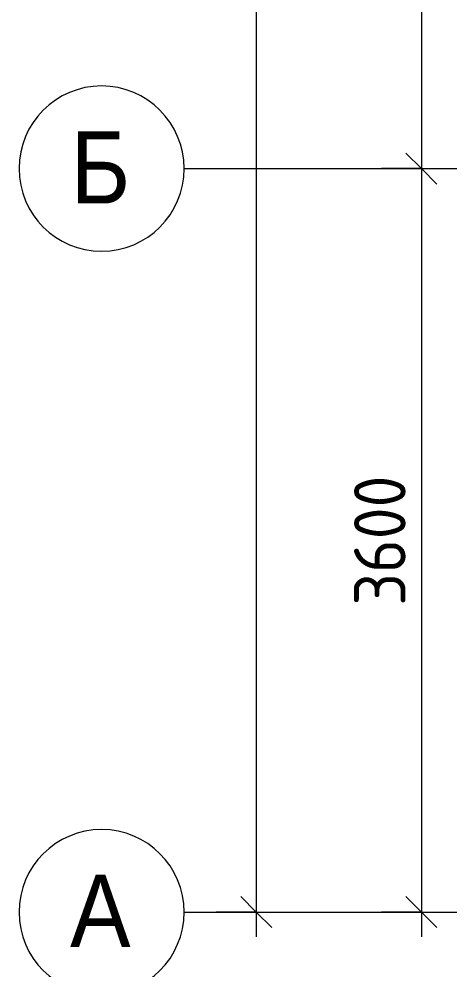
# Model space of a CAD drawing. Header units: millimetres. Extents: x 35881 to 234190, y -8553 to 29063.
# Drawn here: x 35881 to 37969, y -280 to 4324 of the extents above; entities that cross this region are included whole.
import ezdxf

# ---------------------------------------------------------------- set-up
doc = ezdxf.new("R2010")
doc.units = ezdxf.units.MM
for name, color, linetype, lineweight in [('A-ANNO-DIMS', 7, 'Continuous', 9), ('A-ANNO-DIMS-100', 7, 'Continuous', 9), ('Оси', 7, 'Continuous', 9), ('Оси-1', 7, 'Continuous', 20)]:
    doc.layers.add(name, color=color, linetype=linetype, lineweight=lineweight)
doc.styles.add('Arial', font='arial.ttf', dxfattribs={"width": 0.9, "height": 350})
doc.styles.add('ISOCPEUR', font='isocpeur.ttf', dxfattribs={"width": 0.9, "height": 250})
doc.dimstyles.new('ISO-2_5_0_9К_БОЛЬШОЙ', dxfattribs={"dimscale": 304.8, "dimtxt": 248.995294, "dimasz": 0.492126, "dimexe": 0.393701, "dimexo": 0.984252, "dimgap": 0, "dimtad": 1, "dimdec": 0, "dimrnd": 10, "dimzin": 0, "dimdsep": 46, "dimtxsty": 'ISOCPEUR', "dimblk1": 'OBLIQUE', "dimblk2": 'OBLIQUE', "dimsah": 1, "dimcen": 0.09, "dimdle": 0.393701, "dimazin": 0, "dimtfac": 1, "dimtdec": 4, "dimtix": 1, "dimtmove": 0, "dimatfit": 3, "dimfxl": 1, "dimtvp": 1, "dimtolj": 1, "dimtzin": 0, "dimarcsym": 2})
doc.dimstyles.new('ISO-2_5_0_9К_БОЛЬШОЙ_1', dxfattribs={"dimscale": 304.8, "dimtxt": 248.995294, "dimasz": 0.492126, "dimexe": 0.393701, "dimexo": 0.984252, "dimgap": 0, "dimtad": 1, "dimdec": 0, "dimrnd": 10, "dimzin": 0, "dimdsep": 46, "dimtxsty": 'ISOCPEUR', "dimblk1": 'OBLIQUE', "dimblk2": 'OBLIQUE', "dimsah": 1, "dimcen": 0.09, "dimdle": 0.393701, "dimazin": 0, "dimtfac": 1, "dimtdec": 4, "dimtix": 1, "dimtmove": 2, "dimatfit": 3, "dimfxl": 1, "dimtvp": 1, "dimtolj": 1, "dimtzin": 0, "dimarcsym": 2})

# ---------------------------------------------------------------- blocks, each defined once
blk = doc.blocks.new('Ось сетки - D8-29747960-План размещения напольных электротехнических лючков и розеток 1 этажа в осях 12-23')
at = {"layer": 'Оси-1'}
for start, end in [(360, 180), (180, 360)]:
    blk.add_arc((0, 0), 4, start, end, dxfattribs=at)
blk = doc.blocks.new('DIMBLOCK29-План размещения напольных электротехнических лючков и розеток 1 этажа в осях 12-23')
at = {"layer": 'A-ANNO-DIMS-100', "lineweight": 20}
for p, q in [((37830.3, 7800), (37755.3, 7875)), ((37830.3, 7800), (37905.3, 7725)), ((37830.3, 3600), (37755.3, 3675)), ((37830.3, 3600), (37905.3, 3525))]:
    blk.add_line(p, q, dxfattribs=at)
at = {"layer": 'A-ANNO-DIMS-100'}
for p, q in [((37636.4, 7800), (37950.3, 7800)), ((37830.3, 7800), (37636.4, 7800)), ((37830.3, 7800), (37830.3, 3600)), ((37636.4, 3600), (37950.3, 3600)), ((37830.3, 3600), (37636.4, 3600))]:
    blk.add_line(p, q, dxfattribs=at)
at = {"layer": 'A-ANNO-DIMS-100', "color": 0, "insert": (37503.7, 5372), "char_height": 250, "width": 787.208, "attachment_point": 1, "rotation": 90, "line_spacing_factor": 1.149209, "style": 'ISOCPEUR'}
blk.add_mtext('4200', dxfattribs=at)
blk = doc.blocks.new('_Oblique')
at = {"color": 0, "linetype": 'ByBlock', "lineweight": -2}
blk.add_line((-0.5, -0.5), (0.5, 0.5), dxfattribs=at)
blk = doc.blocks.new('DIMBLOCK30-План размещения напольных электротехнических лючков и розеток 1 этажа в осях 12-23')
at = {"layer": 'A-ANNO-DIMS-100', "lineweight": 20}
for p, q in [((37830.3, 3600), (37755.3, 3675)), ((37830.3, 3600), (37905.3, 3525)), ((37830.3, 0), (37755.3, 75)), ((37830.3, 0), (37905.3, -75))]:
    blk.add_line(p, q, dxfattribs=at)
at = {"layer": 'A-ANNO-DIMS-100'}
for p, q in [((37636.4, 3600), (37950.3, 3600)), ((37830.3, 3600), (37636.4, 3600)), ((37830.3, 3600), (37830.3, -120)), ((37636.4, 0), (37950.3, 0)), ((37830.3, 0), (37636.4, 0))]:
    blk.add_line(p, q, dxfattribs=at)
at = {"layer": 'A-ANNO-DIMS-100', "color": 0, "insert": (37503.7, 1484), "char_height": 250, "width": 758.478, "attachment_point": 1, "rotation": 90, "line_spacing_factor": 1.149209, "style": 'ISOCPEUR'}
blk.add_mtext('3600', dxfattribs=at)
blk = doc.blocks.new('DIMBLOCK31-План размещения напольных электротехнических лючков и розеток 1 этажа в осях 12-23')
at = {"layer": 'A-ANNO-DIMS-100'}
for p, q in [((37030.3, 27120), (37030.3, -120)), ((36836.4, 27000), (37150.3, 27000)), ((37030.3, 27000), (36836.4, 27000)), ((36836.4, 0), (37150.3, 0)), ((37030.3, 0), (36836.4, 0))]:
    blk.add_line(p, q, dxfattribs=at)
at = {"layer": 'A-ANNO-DIMS-100', "lineweight": 20}
for p, q in [((37030.3, 27000), (36955.3, 27075)), ((37030.3, 27000), (37105.3, 26925)), ((37030.3, 0), (36955.3, 75)), ((37030.3, 0), (37105.3, -75))]:
    blk.add_line(p, q, dxfattribs=at)
at = {"layer": 'A-ANNO-DIMS-100', "color": 0, "insert": (36703.7, 13572), "char_height": 250, "width": 948.097, "attachment_point": 1, "rotation": 90, "line_spacing_factor": 1.149209, "style": 'ISOCPEUR'}
blk.add_mtext('27000', dxfattribs=at)

msp = doc.modelspace()

# ---------------------------------------------------------------- linework, layer by layer
at = {"layer": 'Оси'}
for p, q in [((36680.8, 3600), (39180.8, 3600)), ((36680.8, 0), (39180.8, 0))]:
    msp.add_line(p, q, dxfattribs=at)

# ---------------------------------------------------------------- block references
at = {"layer": 'Оси-1', "xscale": 99.99999999999993, "yscale": 99.99999999999993, "zscale": 99.99999999999993, "rotation": 269.9999999999994}
for p in [(36280.8, 3600), (36280.8, 0)]:
    msp.add_blockref('Ось сетки - D8-29747960-План размещения напольных электротехнических лючков и розеток 1 этажа в осях 12-23', p, dxfattribs=at)

# ---------------------------------------------------------------- texts
at = {"layer": 'Оси', "char_height": 350, "attachment_point": 1, "style": 'Arial'}
for s, insert, width in [('\\fArial|b0|i0|c204|p34|;\\W.9;Б', (36131.2, 3781), 353.544), ('\\fArial|b0|i0|c204|p34|;\\W.9;А', (36128.1, 181), 360.759)]:
    msp.add_mtext(s, dxfattribs=dict(at, insert=insert, width=width))

# ---------------------------------------------------------------- dimensions: what is measured, and where the dimension line sits
at = {"layer": 'A-ANNO-DIMS'}
dim = msp.add_linear_dim(base=(37030.3, 0), p1=(37136.4, 27000), p2=(37136.4, 0), angle=90, dimstyle='ISO-2_5_0_9К_БОЛЬШОЙ_1', override={"dimpost": '<>', "dimfxl": 26999.999823}, dxfattribs=at)
dim.commit()
dim.dimension.update_dxf_attribs({"geometry": 'DIMBLOCK31-План размещения напольных электротехнических лючков и розеток 1 этажа в осях 12-23', "text_midpoint": (36870.3, 14046), "dimtype": 160, "text_rotation": 90})
for base, p1, p2, override, picture, middle in [((37830.3, 3600), (37936.4, 7800), (37936.4, 3600), {"dimpost": '<>', "dimfxl": 4200}, 'DIMBLOCK29-План размещения напольных электротехнических лючков и розеток 1 этажа в осях 12-23', (37705.3, 5700)), ((37830.3, 0), (37936.4, 3600), (37936.4, 0), {"dimpost": '<>', "dimfxl": 3600}, 'DIMBLOCK30-План размещения напольных электротехнических лючков и розеток 1 этажа в осях 12-23', (37705.3, 1800))]:
    dim = msp.add_linear_dim(base=base, p1=p1, p2=p2, angle=90, dimstyle='ISO-2_5_0_9К_БОЛЬШОЙ', override=override, dxfattribs=at)
    dim.commit()
    dim.dimension.update_dxf_attribs({"geometry": picture, "text_midpoint": middle})

doc.saveas('drawing.dxf')
